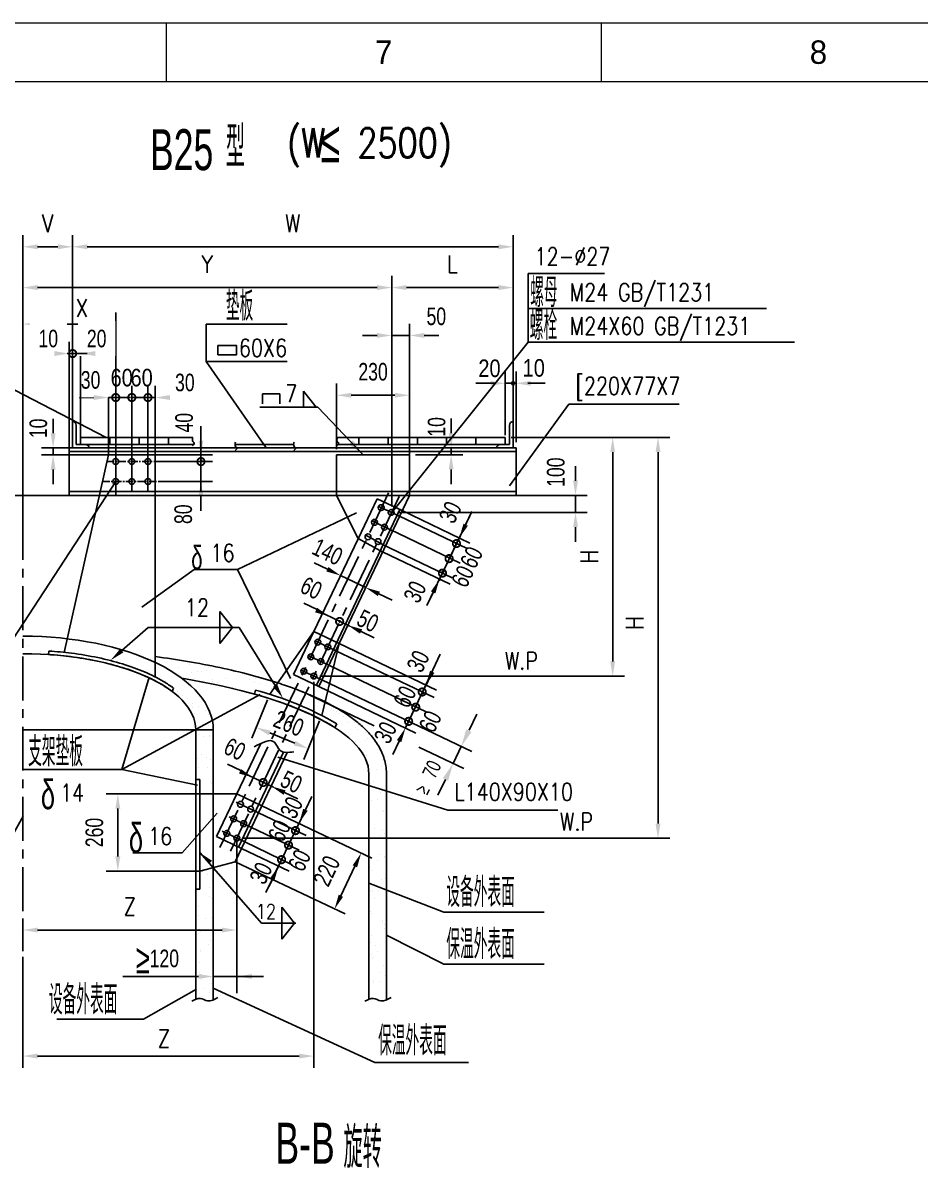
# Model space of a CAD drawing. Extents: x 148 to 221443, y -36682 to 6758.
# Drawn here: x 117597 to 120661, y -18729 to -14815 of the extents above; entities that cross this region are included whole.
import ezdxf
from ezdxf.enums import TextEntityAlignment as Align

# ---------------------------------------------------------------- set-up
doc = ezdxf.new("R2010")
doc.units = 0
doc.header["$LTSCALE"] = 10
doc.header["$MEASUREMENT"] = 0
for name, pattern in [('CENTERX2', [4, 2.5, -0.5, 0.5, -0.5]), ('HIDDENX2', [0.75, 0.5, -0.25]), ('PHANTOM2', [31.75, 15.875, -3.175, 3.175, -3.175, 3.175, -3.175])]:
    doc.linetypes.add(name, pattern=pattern)
for name, color, linetype in [('1', 1, 'Continuous'), ('2', 4, 'Continuous'), ('3', 255, 'Continuous'), ('4', 1, 'CENTERX2'), ('5', 2, 'PHANTOM2'), ('9', 6, 'Continuous'), ('WHITE', 7, 'Continuous')]:
    doc.layers.add(name, color=color, linetype=linetype)
doc.layers.add('2（细实线）', color=3, linetype='Continuous', lineweight=20)
doc.layers.add('图框层', color=7, linetype='Continuous', lineweight=15)
doc.styles.add('HZ', font='ROMS.SHX', dxfattribs={"width": 0.75, "bigfont": 'GBCBIG.SHX'})
doc.styles.get("Standard").update_dxf_attribs({"font": 'wison_e.shx', "width": 0.75, "bigfont": 'wison_c.shx'})
doc.styles.add('XW', font='ROMANS.shx', dxfattribs={"width": 0.85})

# ---------------------------------------------------------------- blocks, each defined once
blk = doc.blocks.new('_DotSmall')
at = {"layer": 'WHITE', "color": 0, "const_width": 0.5}
blk.add_lwpolyline([(-0.0625, 0, 1), (0.0625, 0, 1)], format="xyb", close=True, dxfattribs=at)
blk = doc.blocks.new('1.25A2')
at = {"layer": '图框层', "ltscale": 10}
for p, q in [((14570.48, 9283.89), (15312.98, 9283.89)), ((15015.98, 9283.89), (15015.98, 9273.89)), ((15090.23, 9283.89), (15090.23, 9273.89)), ((14595.48, 9273.89), (15302.98, 9273.89))]:
    blk.add_line(p, q, dxfattribs=at)
at = {"style": 'HZ'}
for s, p in [('7', (15053.11, 9278.89)), ('8', (15127.36, 9278.89))]:
    blk.add_text(s, height=4, dxfattribs=at).set_placement(p, align=Align.MIDDLE)

msp = doc.modelspace()

# ---------------------------------------------------------------- hatches: boundary and pattern name
at = {"layer": '2'}
h = msp.add_hatch(color=256, dxfattribs=at)
h.paths.add_polyline_path([(119271.1151, -16042.0984, 0.414213562), (119266.1151, -16047.0984), (119271.1151, -16047.0984)])
h.paths.add_polyline_path([(119271.1151, -16042.0984), (119271.1151, -16047.0984), (119276.1151, -16047.0984, 0.414213562)])
h.paths.add_polyline_path([(119276.1151, -16047.0984), (119271.1151, -16047.0984), (119271.1151, -16052.0984, 0.414213562)])
h.paths.add_polyline_path([(119271.1151, -16047.0984), (119266.1151, -16047.0984, 0.414213562), (119271.1151, -16052.0984)])

# ---------------------------------------------------------------- linework, layer by layer
for p, q in [((117766.6686, -16177.857), (117766.6686, -16267.857)), ((117766.6686, -16192.857), (117766.6686, -16267.857)), ((117778.6686, -16189.857), (117778.6686, -16255.857)), ((119259.1151, -16189.857), (119259.1151, -16255.857)), ((119271.1151, -16177.857), (119271.1151, -16267.857)), ((117778.6686, -16204.857), (117778.6686, -16255.857)), ((117793.6686, -16231.857), (117793.6686, -16255.857)), ((117793.6686, -16231.857), (118177.3669, -16231.857)), ((117893.6686, -16231.857), (117893.6686, -16255.857)), ((117993.6686, -16231.857), (117993.6686, -16255.857)), ((118093.6686, -16231.857), (118093.6686, -16255.857)), ((119244.1151, -16231.857), (118670.7468, -16231.857)), ((118744.1151, -16231.857), (118744.1151, -16255.857)), ((118844.1151, -16231.857), (118844.1151, -16255.857)), ((118944.1151, -16231.857), (118944.1151, -16255.857)), ((119044.1151, -16231.857), (119044.1151, -16255.857)), ((119144.1151, -16231.857), (119144.1151, -16255.857)), ((119244.1151, -16231.857), (119244.1151, -16255.857)), ((117754.6686, -16267.857), (119281.1151, -16267.857)), ((117778.6686, -16255.857), (118181.0145, -16255.857)), ((118321.7959, -16255.857), (118521.7959, -16255.857)), ((119259.1151, -16255.857), (118674.3945, -16255.857)), ((119281.1151, -16267.857), (119281.1151, -16429.852)), ((117888.8918, -16291.857), (117738.1384, -16966.4461)), ((118048.8918, -16291.857), (117888.8918, -16291.857)), ((118917.5333, -16291.6137), (118668.2307, -16291.6137)), ((118668.2307, -16429.4701), (118668.2307, -16291.6137)), ((118917.5333, -16429.852), (118917.5333, -16291.6137)), ((117754.6686, -16429.852), (117858.0534, -16429.852)), ((118048.8918, -16429.852), (118668.4533, -16429.852)), ((118741.836, -16578.1585), (118668.2307, -16429.4701)), ((118917.5333, -16429.852), (118676.8917, -16936.0198)), ((118917.5333, -16429.852), (119281.1151, -16429.852)), ((118741.836, -16578.1585), (118591.0943, -16895.2301)), ((118742.3957, -16576.9814), (118826.6994, -16624.0125)), ((118439.8113, -17109.56), (118591.0943, -16895.2301)), ((118591.0943, -16895.2301), (118676.8917, -16936.0198)), ((118676.8917, -16936.0198), (118617.7092, -17182.3477)), ((117685.4047, -16961.8644), (117683.9829, -16973.7964)), ((118111.3062, -17088.5949), (118106.8592, -17100.2574)), ((118201.4695, -17775.077), (118187.1249, -17775.077))]:
    msp.add_line(p, q)
for centre in [(117913.8918, -16314.5085), (117968.8918, -16314.5085), (118023.8918, -16314.5085), (117913.8918, -16382.852), (117968.8918, -16382.852), (118023.8918, -16382.852), (118820.637, -16471.8396), (118797.7907, -16522.0552), (118854.9443, -16488.1499), (118832.098, -16538.3656), (118775.5308, -16571.6732), (118809.8381, -16587.9835), (118604.0774, -16931.6092), (118638.3847, -16947.9195), (118580.2435, -16981.6376), (118556.4095, -17031.0999), (118614.5508, -16997.9479), (118590.7168, -17047.4103), (118340.2831, -17485.7022), (118374.5905, -17502.0126), (118316.668, -17535.3744), (118350.9754, -17551.6848), (118293.053, -17585.0466), (118327.3603, -17601.357)]:
    msp.add_circle(centre, 10)
for centre, start, end in [((117766.6686, -16189.857), 0, 90), ((119271.1151, -16189.857), 90, 180), ((117810.6686, -16267.857), 0, 90), ((119227.1151, -16267.857), 90, 180)]:
    msp.add_arc(centre, 12, start, end)
for points, knots in [([(118104.1579, -17098.2335), (118095.2211, -17091.6057), (118085.617, -17085.1533), (118057.3416, -17067.8804), (118037.3383, -17057.4835), (117993.9044, -17038.1933), (117970.4697, -17029.3), (117920.7471, -17013.2338), (117894.4551, -17006.0619), (117839.6607, -16993.613), (117811.1553, -16988.3379), (117752.6302, -16979.8112), (117722.6091, -16976.562), (117689.6708, -16974.1815), (117687.1415, -16974.0061), (117684.6097, -16973.838)], [0.5366244194, 0.5366244194, 0.5366244194, 0.5366244194, 0.6254648757, 0.6254648757, 0.7820797212, 0.7820797212, 0.9386945667, 0.9386945667, 1.0953094122, 1.0953094122, 1.2519242577, 1.2519242577, 1.4085391032, 1.4085391032, 1.4215508443, 1.4215508443, 1.4215508443, 1.4215508443]), ([(118111.3062, -17088.5949), (118100.5657, -17080.6294), (118088.9427, -17072.9446), (118056.9163, -17053.9602), (118035.2971, -17043.1138), (117988.5174, -17023.1548), (117963.3571, -17014.0431), (117910.1253, -16997.7559), (117882.0543, -16990.5808), (117823.7127, -16978.3351), (117793.4428, -16973.2648), (117737.1755, -16966.0788), (117711.4169, -16963.5914), (117685.4047, -16961.8644)], [0.5366244194, 0.5366244194, 0.5366244194, 0.5366244194, 0.639807776, 0.639807776, 0.8021272252, 0.8021272252, 0.9644466744, 0.9644466744, 1.1267661236, 1.1267661236, 1.2890855728, 1.2890855728, 1.4215508443, 1.4215508443, 1.4215508443, 1.4215508443])]:
    msp.add_open_spline(points, degree=3, knots=knots)
at = {"layer": '1'}
for p, q in [((117754.6686, -16267.857), (117754.6686, -16429.852)), ((118048.8918, -16291.857), (118048.8918, -17050.3913)), ((118390.8152, -17095.6973), (118387.3222, -17109.2546)), ((118477.3852, -17099.0066), (118477.3852, -17099.0066)), ((118424.0455, -17106.0289), (118424.0455, -17106.0289)), ((118444.8659, -17103.2879), (118444.8659, -17103.2879)), ((118447.5284, -17107.6752), (118447.5284, -17107.6752)), ((118448.0807, -17107.225), (118448.0807, -17107.225)), ((118454.9012, -17114.4311), (118454.9012, -17114.4311)), ((118649.7587, -17147.6938), (118649.7587, -17147.6938)), ((118651.9252, -17157.5048), (118651.9252, -17157.5048)), ((118657.1315, -17154.4497), (118657.1315, -17154.4497)), ((118659.1586, -17165.0787), (118659.1586, -17165.0787)), ((118668.793, -17168.2508), (118668.793, -17168.2508)), ((118676.2672, -17176.3893), (118676.2672, -17176.3893)), ((118621.936, -17183.5421), (118621.936, -17183.5421)), ((118669.6416, -17211.051), (118662.5354, -17223.1134)), ((118691.931, -17186.3376), (118691.931, -17186.3376)), ((118409.2047, -17277.8183), (118327.205, -17450.2972)), ((118499.6717, -17308.7861), (118322.2518, -17681.9727)), ((118201.4695, -17400.4235), (118187.1249, -17400.4235)), ((118187.4695, -17400.4235), (118187.4695, -17775.077)), ((118201.4695, -17400.4235), (118201.4695, -17775.077)), ((118327.205, -17450.2972), (118201.4695, -17450.2972)), ((118413.0025, -17491.0869), (118327.205, -17450.2972)), ((118201.4695, -17713.6312), (118322.2518, -17681.9727))]:
    msp.add_line(p, q, dxfattribs=at)
for radius in [1080.3295, 1066.3295]:
    msp.add_arc((118121.2795, -18141.8629), radius, 59.4967081, 75.5524303, dxfattribs=at)
at = {"layer": '2'}
for p, q in [((117596.8248, -16500.4553), (117596.8248, -15540.5585)), ((117766.6686, -16157.857), (117766.6686, -15540.5585)), ((119271.1151, -16157.857), (119271.1151, -15540.5585)), ((117716.6686, -15580.5585), (117646.8248, -15580.5585)), ((117816.6686, -15580.5585), (119221.1151, -15580.5585)), ((119583.9356, -15671.6175), (119322.3987, -15671.6175)), ((119322.3987, -15671.6175), (119322.3987, -15906.4549)), ((117596.8248, -16388.3572), (117596.8248, -15804.6098)), ((117913.8918, -16294.5085), (117913.8918, -15804.6098)), ((120136.3232, -15790.8756), (119322.9213, -15790.8756)), ((117646.8248, -15844.6098), (117863.8918, -15844.6098)), ((118499.0814, -15845.1519), (118222.4069, -15845.1519)), ((120232.9155, -15906.4549), (119322.3987, -15906.4549)), ((117704.6686, -15945.3523), (117654.6686, -15945.3523)), ((118222.4069, -15971.9525), (118427.2247, -16267.857)), ((119244.1495, -16223.857), (119244.1495, -16007.0984)), ((119271.1151, -16235.857), (119271.1151, -16007.0984)), ((119271.1151, -16157.857), (119271.1151, -16007.0984)), ((119281.1151, -16247.857), (119281.1151, -16007.0984)), ((117888.8918, -16291.857), (117888.8918, -16055.6166)), ((117913.8918, -16259.857), (117913.8918, -16055.6166)), ((117968.8918, -16259.857), (117968.8918, -16055.6166)), ((118023.8918, -16259.857), (118023.8918, -16055.6166)), ((118023.8918, -16259.857), (118023.8918, -16055.6166)), ((118048.8918, -16291.857), (118048.8918, -16055.6166)), ((118474.9553, -16082.4899), (118414.9242, -16082.4899)), ((118414.9242, -16117.1489), (118414.9242, -16082.4899)), ((118474.9553, -16117.1489), (118474.9553, -16082.4899)), ((119194.1495, -16047.0984), (119144.1495, -16047.0984)), ((119209.1495, -16047.0984), (119159.1495, -16047.0984)), ((119244.1495, -16047.0984), (119271.1151, -16047.0984)), ((119281.1151, -16047.0984), (119271.1151, -16047.0984)), ((119321.1151, -16047.0984), (119371.1151, -16047.0984)), ((119331.1151, -16047.0984), (119381.1151, -16047.0984)), ((117838.8918, -16095.6166), (117788.8918, -16095.6166)), ((117913.8918, -16095.6166), (117963.8918, -16095.6166)), ((117968.8918, -16095.6166), (118023.8918, -16095.6166)), ((118023.8918, -16095.6166), (117973.8918, -16095.6166)), ((118048.8918, -16095.6166), (118023.8918, -16095.6166)), ((118098.8918, -16095.6166), (118148.8918, -16095.6166)), ((119461.6887, -16117.9727), (119259.0773, -16397.4645)), ((119838.5471, -16117.9727), (119461.6887, -16117.9727)), ((117699.9569, -16217.857), (117699.9569, -16167.857)), ((119059.5866, -16217.446), (119059.5866, -16167.446)), ((119264.1151, -16231.857), (119806.1517, -16231.857)), ((117754.6686, -16267.857), (117659.9569, -16267.857)), ((117699.9569, -16291.857), (117699.9569, -16267.857)), ((118937.5955, -16267.446), (119099.5866, -16267.446)), ((119059.5866, -16291.446), (119059.5866, -16267.446)), ((117923.8918, -16291.857), (117659.9569, -16291.857)), ((118937.5955, -16291.446), (119099.5866, -16291.446)), ((119766.1517, -16281.857), (119766.1517, -17551.357)), ((117699.9569, -16341.857), (117699.9569, -16391.857)), ((119059.5866, -16341.446), (119059.5866, -16391.446)), ((117529.5899, -16972.1349), (117913.8918, -16382.852)), ((117754.6686, -16429.852), (117510.3993, -16429.852)), ((118181.4648, -16683.2889), (118003.4563, -16811.6287)), ((118330.3355, -16683.2889), (118181.4648, -16683.2889)), ((118601.864, -16819.6743), (118556.7075, -16798.206)), ((118751.8682, -16895.1775), (118797.0248, -16916.6458)), ((118676.8917, -16936.0198), (119009.6308, -17095.3333)), ((119022.4982, -16972.0164), (118940.2128, -17147.7068)), ((118641.3445, -17010.6861), (118973.9868, -17169.9533)), ((118617.8108, -17060.2912), (119130.4619, -17305.0059)), ((118970.3732, -17084.9637), (118991.9655, -17039.8664)), ((118550.7488, -17100.4034), (118796.5726, -17217.2267)), ((118590.7168, -17067.4103), (118590.7168, -18385.9781)), ((118607.0828, -17082.8565), (118939.5212, -17242.026)), ((118432.2377, -17128.0705), (118378.3217, -17259.8447)), ((118938.9612, -17150.5702), (118914.2273, -17202.2289)), ((118914.2582, -17202.1643), (118935.8506, -17157.0669)), ((118938.9612, -17150.5702), (118917.3688, -17195.6676)), ((119120.9838, -17232.178), (119146.8946, -17178.0612)), ((118610.1355, -17200.8582), (118556.2195, -17332.6324)), ((118903.4433, -17224.7521), (118914.2582, -17202.1643)), ((118439.7453, -17241.7578), (118525.0905, -17276.6771)), ((118881.851, -17269.8495), (118860.2586, -17314.9468)), ((118949.4789, -17290.4374), (119102.3853, -17363.648)), ((119066.3074, -17346.3741), (119095.073, -17286.2949)), ((119048.0922, -17505.1498), (118467.5369, -17324.6906)), ((118340.713, -17370.0172), (118295.5565, -17348.5489)), ((119040.3966, -17400.491), (119014.4858, -17454.6078)), ((118201.4695, -17450.2972), (117881.0521, -17450.2972)), ((118490.7172, -17445.5205), (118535.8737, -17466.9887)), ((118550.5066, -17528.2061), (118572.0989, -17483.1087)), ((118561.8247, -17504.3995), (118583.417, -17459.3022)), ((117921.0521, -17500.2972), (117921.0521, -17663.6312)), ((118140.4188, -17651.3415), (118260.5852, -17515.8903)), ((118401.6844, -17514.8935), (118564.0213, -17592.6195)), ((119423.8687, -17505.1498), (119048.0922, -17505.1498)), ((118378.0693, -17564.5657), (118540.4062, -17642.2917)), ((118526.8915, -17577.8783), (118548.4839, -17532.781)), ((118347.3603, -17601.357), (119806.1517, -17601.357)), ((118481.5476, -17672.5827), (118529.0507, -17573.3687)), ((118529.0507, -17573.3687), (118481.5476, -17672.5827)), ((118343.7201, -17636.8162), (118505.8585, -17714.4471)), ((118354.4542, -17614.2378), (118516.6547, -17691.8985)), ((117972.7799, -17651.3415), (118140.4188, -17651.3415)), ((118481.5476, -17672.5827), (118459.9552, -17717.6801)), ((118470.7514, -17695.1314), (118481.5476, -17672.5827)), ((118201.4695, -17713.6312), (117881.0521, -17713.6312)), ((118459.1086, -17719.7811), (118437.5162, -17764.8785)), ((118470.7513, -17695.1316), (118449.159, -17740.2289)), ((118448.3123, -17742.33), (118426.72, -17787.4273)), ((119035.1631, -17854.1294), (118778.4427, -17754.7648)), ((119376.8293, -17854.1294), (119035.1631, -17854.1294)), ((119035.1631, -18032.1577), (118838.4426, -17932.7931)), ((117596.8248, -18007.2015), (117596.8248, -18385.9781)), ((119376.8293, -18032.1577), (119035.1631, -18032.1577)), ((118008.5547, -18220.3496), (117712.9949, -18220.3496)), ((117646.8248, -18345.9781), (118540.7168, -18345.9781))]:
    msp.add_line(p, q, dxfattribs=at)
at = {"layer": '2', "linetype": 'Continuous'}
for p, q in [((117596.8248, -15824.6098), (117596.8248, -15679.9265)), ((119271.1151, -16157.857), (119271.1151, -15679.9265)), ((117646.8248, -15719.9265), (118806.5395, -15719.9265)), ((118906.5395, -15719.9265), (119221.1151, -15719.9265)), ((118917.5333, -16291.6137), (118917.5333, -15843.4512)), ((118806.5395, -15883.4512), (118756.5395, -15883.4512)), ((118856.5395, -15883.4512), (118917.5333, -15883.4512)), ((118967.5333, -15883.4512), (119017.5333, -15883.4512)), ((117766.6686, -15945.3523), (117716.6686, -15945.3523)), ((117843.6686, -15945.3523), (117893.6686, -15945.3523)), ((118598.4947, -16128.339), (118554.7599, -16073.7246)), ((118554.7599, -16073.7246), (118554.7599, -16128.339)), ((118668.2307, -16271.6137), (118668.2307, -16047.816)), ((118917.5333, -16271.6137), (118917.5333, -16047.816)), ((118718.2307, -16087.816), (118867.5333, -16087.816)), ((118603.8064, -16128.339), (118405.7247, -16128.339)), ((118758.4924, -16291.857), (118603.8064, -16128.339)), ((118204.9455, -16243.5746), (118204.9455, -16193.5746)), ((118204.9455, -16264.5085), (118204.9455, -16214.5085)), ((119264.1151, -16231.857), (119651.3958, -16231.857)), ((118204.9455, -16243.857), (118204.9455, -16314.5085)), ((118048.8918, -16291.857), (118244.9455, -16291.857)), ((118068.8918, -16314.5085), (118244.9455, -16314.5085)), ((118068.8918, -16314.5085), (118244.9455, -16314.5085)), ((118204.9455, -16314.5085), (118204.9455, -16382.852)), ((119611.3958, -16997.4103), (119611.3958, -16281.857)), ((119484.4214, -16379.852), (119484.4214, -16329.852)), ((118062.2398, -16382.852), (118244.9455, -16382.852)), ((118204.9455, -16364.5085), (118204.9455, -16414.5085)), ((118204.9455, -16432.852), (118204.9455, -16482.852)), ((118937.5333, -16429.852), (119524.4214, -16429.852)), ((119484.4214, -16429.852), (119484.4214, -16488.2765)), ((118330.3355, -16683.2889), (118736.0938, -16489.5777)), ((118876.5395, -16488.2765), (119524.4214, -16488.2765)), ((118883.1345, -16500.9203), (119113.9006, -16611.6388)), ((118892.7246, -16482.0349), (119123.5709, -16592.7919)), ((119102.0084, -16545.1936), (119123.6371, -16500.1137)), ((119109.1357, -16530.409), (119130.7645, -16485.3291)), ((118851.2583, -16546.6289), (119090.1088, -16661.2262)), ((119078.1722, -16594.8745), (119099.8009, -16549.7946)), ((119484.4214, -16538.2765), (119484.4214, -16588.2765)), ((119080.3796, -16590.2735), (119056.5434, -16639.9544)), ((119091.1941, -16567.7334), (119080.3796, -16590.2735)), ((118825.0908, -16597.3668), (119062.7458, -16711.3905)), ((118825.4995, -16623.4368), (119055.8162, -16733.9397)), ((119054.0598, -16645.1308), (119075.6886, -16600.0509)), ((118636.9335, -16682.4729), (118591.8297, -16660.8941)), ((119056.5434, -16639.9544), (119032.4311, -16690.2107)), ((119058.7509, -16635.3534), (119037.1221, -16680.4333)), ((118330.3355, -16683.2889), (118510.7948, -17056.1323)), ((118682.0374, -16704.0517), (118767.672, -16745.0214)), ((119034.9147, -16685.0343), (119013.2859, -16730.1142)), ((119032.4311, -16690.2107), (119019.7522, -16716.6367)), ((119010.8024, -16735.2906), (118989.1736, -16780.3705)), ((118812.7759, -16766.6002), (118857.8797, -16788.179)), ((118998.1235, -16761.7166), (118976.4948, -16806.7965)), ((118627.8944, -16836.0011), (118713.5291, -16876.9709)), ((118335.5694, -16881.6027), (118025.1427, -16881.6027)), ((117615.6356, -16943.9951), (117615.6356, -16943.9951)), ((117635.0823, -16915.622), (117635.0823, -16915.622)), ((117644.9617, -16916.1871), (117644.9617, -16916.1871)), ((117655.9026, -16912.881), (117655.9026, -16912.881)), ((117721.162, -16925.4561), (117721.162, -16925.4561)), ((117657.3205, -16964.3681), (117657.3205, -16964.3681)), ((117695.7173, -16956.2474), (117695.7173, -16956.2474)), ((118665.1784, -16960.6577), (119001.4065, -17120.8986)), ((118128.6968, -17019.0714), (118128.6968, -17019.0714)), ((118166.6442, -17007.5137), (118166.6442, -17007.5137)), ((117934.5884, -17367.0037), (118027.5508, -17051.2182)), ((118139.5256, -17056.3428), (118139.5256, -17056.3428)), ((118171.8238, -17035.6685), (118171.8238, -17035.6685)), ((118182.7846, -17056.5749), (118182.7846, -17056.5749)), ((118192.6442, -17032.9274), (118192.6442, -17032.9274)), ((118205.4852, -17031.1747), (118205.4852, -17031.1747)), ((118225.1636, -17028.6462), (118225.1636, -17028.6462)), ((118370.4887, -17057.7935), (118370.4887, -17057.7935)), ((118389.8118, -17055.7301), (118389.8118, -17055.7301)), ((118610.7168, -17047.4103), (119651.3958, -17047.4103)), ((118085.1944, -17063.4957), (118085.1944, -17063.4957)), ((118341.5759, -17092.7428), (118341.5759, -17092.7428)), ((118387.3565, -17068.5395), (118387.3565, -17068.5395)), ((118407.7155, -17071.1933), (118407.7155, -17071.1933)), ((118446.2795, -17091.4073), (118446.2795, -17091.4073)), ((117934.5884, -17367.0037), (118407.7524, -17109.9819)), ((118123.8555, -17101.7639), (118123.8555, -17101.7639)), ((118142.6014, -17114.3592), (118142.6014, -17114.3592)), ((118176.4055, -17155.0535), (118176.4055, -17155.0535)), ((118197.2258, -17152.3125), (118197.2258, -17152.3125)), ((118220.1935, -17163.7908), (118220.1935, -17163.7908)), ((118231.0789, -17177.5013), (118231.0789, -17177.5013)), ((118223.8796, -17210.7655), (118223.8796, -17210.7655)), ((118231.2524, -17217.5214), (118231.2524, -17217.5214)), ((118709.9142, -17205.139), (118709.9142, -17205.139)), ((118729.5172, -17206.9364), (118729.5172, -17206.9364)), ((118191.7744, -17225.2693), (118191.7744, -17225.2693)), ((118213.2853, -17253.7642), (118213.2853, -17253.7642)), ((118233.5986, -17254.5743), (118233.5986, -17254.5743)), ((118234.1056, -17251.0232), (118234.1056, -17251.0232)), ((118731.744, -17222.8194), (118731.744, -17222.8194)), ((118739.1168, -17229.5753), (118739.1168, -17229.5753)), ((118766.382, -17240.8161), (118766.382, -17240.8161)), ((118733.9674, -17272.359), (118733.9674, -17272.359)), ((118766.4868, -17268.0777), (118766.4868, -17268.0777)), ((118773.9162, -17261.4632), (118773.9162, -17261.4632)), ((118207.2117, -17314.6874), (118207.2117, -17314.6874)), ((118224.0795, -17325.4334), (118224.0795, -17325.4334)), ((118761.8223, -17307.1005), (118761.8223, -17307.1005)), ((118768.9017, -17317.8891), (118768.9017, -17317.8891)), ((118813.7292, -17297.9451), (118813.7292, -17297.9451)), ((118821.102, -17304.701), (118821.102, -17304.701)), ((117934.5884, -17367.0037), (117596.8248, -17367.0037)), ((118192.649, -17420.6513), (117934.5884, -17367.0037)), ((118195.834, -17359.6278), (118195.834, -17359.6278)), ((118227.7921, -17359.6419), (118227.7921, -17359.6419)), ((118238.6381, -17408.7202), (118238.6381, -17408.7202)), ((118366.7434, -17386.3441), (118452.378, -17427.3138)), ((118794.1274, -17407.2646), (118794.1274, -17407.2646)), ((118239.5168, -17414.8515), (118239.5168, -17414.8515)), ((118782.8422, -17414.9336), (118782.8422, -17414.9336)), ((118817.6417, -17446.8215), (118817.6417, -17446.8215)), ((118825.5091, -17432.4655), (118825.5091, -17432.4655)), ((118413.0025, -17491.0869), (118788.3332, -17669.5261)), ((118786.9067, -17472.5214), (118786.9067, -17472.5214)), ((118807.7271, -17469.7804), (118807.7271, -17469.7804)), ((117449.8083, -17790.478), (117597.1554, -17526.2675)), ((118826.4326, -17507.4287), (118826.4326, -17507.4287)), ((118828.0289, -17509.5384), (118828.0289, -17509.5384)), ((118779.3818, -17557.0541), (118779.3818, -17557.0541)), ((118781.1457, -17558.1612), (118781.1457, -17558.1612)), ((118798.0135, -17568.9072), (118798.0135, -17568.9072)), ((118327.3603, -17601.357), (118327.3603, -18130.8864)), ((118819.1948, -17593.536), (118819.1948, -17593.536)), ((118823.7866, -17571.2321), (118823.7866, -17571.2321)), ((118826.5676, -17600.2919), (118826.5676, -17600.2919)), ((118830.5486, -17586.6114), (118830.5486, -17586.6114)), ((118327.3603, -17621.357), (118327.3603, -17955.2871)), ((118778.9806, -17626.1809), (118778.9806, -17626.1809)), ((118202.0945, -17651.9348), (118411.7318, -17891.8462)), ((118322.2518, -17681.9727), (118697.5825, -17860.4119)), ((118806.3352, -17677.0956), (118806.3352, -17677.0956)), ((118813.4508, -17658.3253), (118813.4508, -17658.3253)), ((118830.3187, -17669.0713), (118830.3187, -17669.0713)), ((118833.0683, -17663.6843), (118833.0683, -17663.6843)), ((118211.8666, -17715.5701), (118211.8666, -17715.5701)), ((118228.7344, -17726.3161), (118228.7344, -17726.3161)), ((118730.7397, -17697.5081), (118682.9255, -17798.0808)), ((118780.935, -17703.7687), (118780.935, -17703.7687)), ((118781.5004, -17703.2538), (118781.5004, -17703.2538)), ((118788.3078, -17710.5246), (118788.3078, -17710.5246)), ((118823.1072, -17742.4124), (118823.1072, -17742.4124)), ((118835.5881, -17740.7573), (118835.5881, -17740.7573)), ((118203.163, -17772.9269), (118203.163, -17772.9269)), ((118234.8108, -17801.9473), (118234.8108, -17801.9473)), ((118235.6824, -17768.6457), (118235.6824, -17768.6457)), ((118784.0201, -17780.3268), (118784.0201, -17780.3268)), ((118789.8753, -17782.8286), (118789.8753, -17782.8286)), ((118810.6957, -17780.0876), (118810.6957, -17780.0876)), ((118197.2887, -17835.4807), (118197.2887, -17835.4807)), ((118242.1836, -17808.7032), (118242.1836, -17808.7032)), ((118244.1717, -17815.7342), (118244.1717, -17815.7342)), ((118798.7823, -17808.1473), (118798.7823, -17808.1473)), ((118838.1078, -17817.8302), (118838.1078, -17817.8302)), ((117596.8248, -17987.2015), (117596.8248, -17875.2871)), ((118197.198, -17865.3921), (118197.198, -17865.3921)), ((118219.2225, -17874.3787), (118219.2225, -17874.3787)), ((118240.0429, -17871.6376), (118240.0429, -17871.6376)), ((118784.8474, -17852.6451), (118784.8474, -17852.6451)), ((118786.5398, -17857.3997), (118786.5398, -17857.3997)), ((118826.7552, -17881.5393), (118826.7552, -17881.5393)), ((118277.3603, -17915.2871), (117646.8248, -17915.2871)), ((118196.551, -17912.18), (118196.551, -17912.18)), ((118199.8084, -17912.5536), (118199.8084, -17912.5536)), ((118203.9238, -17918.9359), (118203.9238, -17918.9359)), ((118529.0601, -17891.8462), (118411.7318, -17891.8462)), ((118824.6604, -17889.1269), (118824.6604, -17889.1269)), ((118831.0874, -17908.3114), (118831.0874, -17908.3114)), ((118832.0332, -17895.8828), (118832.0332, -17895.8828)), ((118238.7233, -17950.8237), (118238.7233, -17950.8237)), ((118785.8006, -17959.0439), (118785.8006, -17959.0439)), ((118789.0596, -17934.4727), (118789.0596, -17934.4727)), ((118802.6684, -17969.7899), (118802.6684, -17969.7899)), ((118201.0841, -18027.0347), (118201.0841, -18027.0347)), ((118147.1247, -18073.9445), (117938.228, -18073.9445)), ((118197.1247, -18073.9445), (118147.1247, -18073.9445)), ((118200.4634, -18061.0564), (118200.4634, -18061.0564)), ((118204.8479, -18066.6996), (118204.8479, -18066.6996)), ((118238.6511, -18078.9529), (118238.6511, -18078.9529)), ((118247.1247, -18073.9445), (118327.3603, -18073.9445)), ((118327.3603, -18073.9445), (118418.329, -18073.9445)), ((118008.5547, -18220.3496), (118189.901, -18116.7365)), ((118206.1317, -18083.2342), (118206.1317, -18083.2342)), ((118216.5214, -18116.4528), (118216.5214, -18116.4528)), ((118240.2764, -18097.5383), (118240.2764, -18097.5383)), ((118799.1001, -18367.565), (118247.1247, -18113.9445)), ((118233.3893, -18127.1988), (118233.3893, -18127.1988)), ((119118.5685, -18367.565), (118799.1001, -18367.565))]:
    msp.add_line(p, q, dxfattribs=at)
at = {"layer": '2', "color": 7}
for p, q in [((118598.4947, -16128.339), (118554.7599, -16073.7246)), ((118554.7599, -16073.7246), (118554.7599, -16128.339)), ((118598.4947, -16128.339), (118554.7599, -16128.339))]:
    msp.add_line(p, q, dxfattribs=at)
at = {"layer": '2', "color": 1}
for p, q in [((117968.8918, -16259.857), (117968.8918, -16417.852)), ((118023.8918, -16259.857), (118023.8918, -16417.852)), ((117913.8918, -16279.857), (117913.8918, -16429.852))]:
    msp.add_line(p, q, dxfattribs=at)
at = {"layer": '2', "color": 1, "linetype": 'CENTERX2'}
for p, q in [((117883.8297, -16314.5085), (118077.5266, -16314.5085)), ((117868.5567, -16382.852), (118062.2398, -16382.852))]:
    msp.add_line(p, q, dxfattribs=at)
at = {"layer": '2', "color": 7, "linetype": 'Continuous'}
for p, q in [((118312.8982, -16881.6027), (118269.1635, -16826.9883)), ((118269.1635, -16826.9883), (118269.1635, -16881.6027)), ((118312.8982, -16881.6027), (118269.1635, -16936.2171)), ((118269.1635, -16936.2171), (118269.1635, -16881.6027)), ((118481.1672, -17837.2318), (118481.1672, -17891.8462)), ((118524.902, -17891.8462), (118481.1672, -17837.2318)), ((118481.1672, -17946.4606), (118481.1672, -17891.8462)), ((118524.902, -17891.8462), (118481.1672, -17946.4606))]:
    msp.add_line(p, q, dxfattribs=at)
at = {"layer": '2'}
msp.add_lwpolyline([(118262.7902, -15918.2778), (118326.6682, -15918.2778), (118326.6682, -15949.4586), (118262.7902, -15949.4586)], close=True, dxfattribs=at)
at = {"layer": '2', "const_width": 25}
for points in [[(117972.0168, -16095.6166, 1), (117965.7668, -16095.6166, 1)], [(118020.7668, -16095.6166, 1), (118027.0168, -16095.6166, 1)]]:
    msp.add_lwpolyline(points, format="xyb", close=True, dxfattribs=at)
at = {"layer": '2', "linetype": 'Continuous'}
for points in [[(117934.534, -16960.4579), (118025.1427, -16881.6027)], [(118458.1836, -17079.98), (118335.5694, -16881.6027)]]:
    msp.add_lwpolyline(points, dxfattribs=at)
at = {"layer": '2'}
msp.add_circle((119271.1151, -16047.0984), 5, dxfattribs=at)
at = {"layer": '2', "linetype": 'Continuous'}
for centre, start, end in [((118206.2976, -16312.342), 0, 180), ((118206.2976, -16312.342), 180, 0), ((119077.8367, -16594.3358), 0, 180), ((119077.8367, -16594.3358), 180, 0), ((119054.0449, -16643.9232), 0, 180), ((119054.0449, -16643.9232), 180, 0), ((119032.4311, -16690.2107), 0, 180), ((119032.4311, -16690.2107), 180, 0), ((119019.7522, -16716.6367), 0, 180), ((119019.7522, -16716.6367), 180, 0)]:
    msp.add_arc(centre, 2.625, start, end, dxfattribs=at)
at = {"layer": '2', "linetype": 'HIDDENX2'}
for centre, start, end in [((118678.9968, -16860.6861), 0, 180), ((118678.9968, -16860.6861), 180, 0), ((118417.8457, -17411.029), 0, 180), ((118417.8457, -17411.029), 0, 180), ((118417.8457, -17411.029), 180, 0), ((118417.8457, -17411.029), 180, 0)]:
    msp.add_arc(centre, 2.125, start, end, dxfattribs=at)
at = {"layer": '2'}
msp.add_arc((118165.6839, -18062.1332), 1035.9533, 63.238201, 71.3163209, dxfattribs=at)
for centre, start_param, end_param in [((118962.9968, -17104.0582), -1.231937653, 1.909655), ((118962.9968, -17104.0582), 1.909655, 5.051247654), ((118938.9612, -17150.5702), -1.231937653, 1.909655), ((118938.9612, -17150.5702), -1.231937653, 1.909655), ((118938.9612, -17150.5702), 1.909655, 5.051247654), ((118938.9612, -17150.5702), 1.909655, 5.051247654), ((118914.2273, -17202.2289), -1.231937653, 1.909655), ((118914.2273, -17202.2289), 1.909655, 5.051247654), ((118528.0798, -17575.4109), -1.231937653, 1.909655), ((118528.0798, -17575.4109), 0.421766785, 1.735693465), ((118528.0798, -17575.4109), 0.421766785, 1.735693465), ((118528.0798, -17575.4109), -1.057976117, 0.421766785), ((118528.0798, -17575.4109), -1.057976117, 0.421766785), ((118528.6794, -17575.4111), -1.231937653, 1.909655), ((118528.0798, -17575.4109), 1.735693465, 1.909655), ((118528.0798, -17575.4109), 1.735693465, 1.909655), ((118528.0798, -17575.4109), 1.909655, 5.051247654), ((118528.0798, -17575.4109), 1.909655, 3.397543216), ((118528.0798, -17575.4109), 1.909655, 3.397543216), ((118528.6794, -17575.4111), 1.909655, 5.051247654), ((118528.0798, -17575.4109), -1.231937653, -1.057976117), ((118528.0798, -17575.4109), -1.231937653, -1.057976117), ((118528.0798, -17575.4109), 3.397543216, 5.051247654), ((118528.0798, -17575.4109), 3.397543216, 5.051247654), ((118503.9661, -17625.2384), -1.231937653, 1.909655), ((118504.3283, -17625.0178), -1.231937653, 1.909655), ((118504.3283, -17625.0178), 0.421766785, 1.735693465), ((118504.3283, -17625.0178), 0.421766785, 1.735693465), ((118504.3283, -17625.0178), -1.057976117, 0.421766785), ((118504.3283, -17625.0178), -1.057976117, 0.421766785), ((118504.3283, -17625.0178), 1.735693465, 1.909655), ((118504.3283, -17625.0178), 1.735693465, 1.909655), ((118503.9661, -17625.2384), 1.909655, 5.051247654), ((118504.3283, -17625.0178), 1.909655, 5.051247654), ((118504.3283, -17625.0178), 1.909655, 3.397543216), ((118504.3283, -17625.0178), 1.909655, 3.397543216), ((118504.3283, -17625.0178), -1.231937653, -1.057976117), ((118504.3283, -17625.0178), -1.231937653, -1.057976117), ((118504.3283, -17625.0178), 3.397543216, 5.051247654), ((118504.3283, -17625.0178), 3.397543216, 5.051247654), ((118480.5768, -17674.6246), -1.231937653, 1.909655), ((118480.5768, -17674.6246), -1.231937653, 1.909655), ((118480.5768, -17674.6246), 0.421766785, 1.735693465), ((118480.5768, -17674.6246), 0.421766785, 1.735693465), ((118480.5768, -17674.6246), -1.231937653, 1.909655), ((118480.5768, -17674.6246), -1.057976117, 0.421766785), ((118480.5768, -17674.6246), -1.057976117, 0.421766785), ((118480.5768, -17674.6246), 1.735693465, 1.909655), ((118480.5768, -17674.6246), 1.735693465, 1.909655), ((118480.5768, -17674.6246), 1.909655, 5.051247654), ((118480.5768, -17674.6246), 1.909655, 5.051247654), ((118480.5768, -17674.6246), 1.909655, 5.051247654), ((118480.5768, -17674.6246), 1.909655, 3.397543216), ((118480.5768, -17674.6246), 1.909655, 3.397543216), ((118480.5768, -17674.6246), -1.231937653, -1.057976117), ((118480.5768, -17674.6246), -1.231937653, -1.057976117), ((118480.5768, -17674.6246), 3.397543216, 5.051247654), ((118480.5768, -17674.6246), 3.397543216, 5.051247654)]:
    msp.add_ellipse(centre, major_axis=(-2.2097, 2.2097), ratio=1, start_param=start_param, end_param=end_param, dxfattribs=at)
for points in [[(117646.8248, -15572.2252), (117646.8248, -15588.8919), (117596.8248, -15580.5585)], [(117716.6686, -15572.2252), (117716.6686, -15588.8919), (117766.6686, -15580.5585)], [(117816.6686, -15572.2252), (117816.6686, -15588.8919), (117766.6686, -15580.5585)], [(119221.1151, -15572.2252), (119221.1151, -15588.8919), (119271.1151, -15580.5585)], [(117646.8248, -15836.2764), (117646.8248, -15852.9431), (117596.8248, -15844.6098)], [(117863.8918, -15836.2764), (117863.8918, -15852.9431), (117913.8918, -15844.6098)], [(119194.1495, -16038.765), (119194.1495, -16055.4317), (119244.1495, -16047.0984)], [(119331.1151, -16038.765), (119331.1151, -16055.4317), (119281.1151, -16047.0984)], [(117691.6236, -16217.857), (117708.2902, -16217.857), (117699.9569, -16267.857)], [(119051.2533, -16217.446), (119067.92, -16217.446), (119059.5866, -16267.446)], [(119757.8184, -16281.857), (119774.485, -16281.857), (119766.1517, -16231.857)], [(117691.6236, -16341.857), (117708.2902, -16341.857), (117699.9569, -16291.857)], [(119051.2533, -16341.446), (119067.92, -16341.446), (119059.5866, -16291.446)], [(118601.9151, -16814.4698), (118594.759, -16829.522), (118643.4936, -16843.4642)], [(118755.4463, -16887.6514), (118748.2902, -16902.7036), (118706.7117, -16873.7093)], [(118987.629, -17029.3633), (119002.6615, -17036.5608), (118973.5529, -17078.0594)], [(118442.901, -17234.0451), (118436.5896, -17249.4705), (118393.469, -17222.8236)], [(118874.3347, -17266.2507), (118889.3672, -17273.4482), (118903.4433, -17224.7521)], [(119111.1184, -17229.6411), (119129.1573, -17238.278), (119094.227, -17288.0764)], [(118528.2462, -17268.9644), (118521.9348, -17284.3899), (118571.3668, -17295.6113)], [(118342.0914, -17365.4478), (118334.9353, -17380.5), (118383.6699, -17394.4421)], [(119031.3771, -17396.1725), (119049.4161, -17404.8094), (119066.3074, -17346.3741)], [(117912.7188, -17500.2972), (117929.3854, -17500.2972), (117921.0521, -17450.2972)], [(118494.2952, -17437.9944), (118487.1391, -17453.0465), (118445.5606, -17424.0522)], [(118554.3085, -17500.8008), (118569.3409, -17507.9982), (118540.2324, -17549.4968)], [(119757.8184, -17551.357), (119774.485, -17551.357), (119766.1517, -17601.357)], [(117912.7188, -17663.6312), (117929.3854, -17663.6312), (117921.0521, -17713.6312)], [(118440.7961, -17738.7313), (118455.8285, -17745.9287), (118469.9047, -17697.2326)], [(117646.8248, -18337.6448), (117646.8248, -18354.3115), (117596.8248, -18345.9781)], [(118540.7168, -18337.6448), (118540.7168, -18354.3115), (118590.7168, -18345.9781)]]:
    msp.add_solid(points, dxfattribs=at)
at = {"layer": '2', "linetype": 'Continuous'}
for points in [[(117646.8248, -15711.5932), (117646.8248, -15728.2599), (117596.8248, -15719.9265)], [(118806.5395, -15711.5932), (118806.5395, -15728.2599), (118856.5395, -15719.9265)], [(118906.5395, -15711.5932), (118906.5395, -15728.2599), (118856.5395, -15719.9265)], [(119221.1151, -15711.5932), (119221.1151, -15728.2599), (119271.1151, -15719.9265)], [(118806.5395, -15875.1179), (118806.5395, -15891.7845), (118856.5395, -15883.4512)], [(118718.2307, -16079.4827), (118718.2307, -16096.1493), (118668.2307, -16087.816)], [(118867.5333, -16079.4827), (118867.5333, -16096.1493), (118917.5333, -16087.816)], [(119603.0625, -16281.857), (119619.7291, -16281.857), (119611.3958, -16231.857)], [(118196.6122, -16243.5746), (118213.2789, -16243.5746), (118204.9455, -16293.5746)], [(118724.524, -16241.3977), (118709.9949, -16255.142), (118758.4924, -16291.857)], [(118196.6122, -16432.852), (118213.2789, -16432.852), (118204.9455, -16382.852)], [(119476.0881, -16379.852), (119492.7547, -16379.852), (119484.4214, -16429.852)], [(119476.0881, -16538.2765), (119492.7547, -16538.2765), (119484.4214, -16488.2765)], [(119101.6224, -16526.8042), (119116.649, -16534.0138), (119087.507, -16575.4889)], [(118640.53, -16674.9556), (118633.3371, -16689.9902), (118682.0374, -16704.0517)], [(118816.3723, -16759.0829), (118809.1794, -16774.1175), (118767.672, -16745.0214)], [(118990.6102, -16758.1118), (119005.6368, -16765.3214), (119019.7522, -16716.6367)], [(117940.0047, -16966.7441), (117896.8171, -16993.2823), (117929.0633, -16954.1718)], [(119603.0625, -16997.4103), (119619.7291, -16997.4103), (119611.3958, -17047.4103)], [(118465.2722, -17075.5986), (118484.4718, -17122.5115), (118451.0951, -17084.3614)], [(118232.1159, -17690.2326), (118242.914, -17678.4258), (118202.0945, -17651.9348)], [(118723.2136, -17693.93), (118738.2658, -17701.0861), (118752.2079, -17652.3515)], [(118675.3994, -17794.5027), (118690.4516, -17801.6588), (118661.4573, -17843.2373)], [(117646.8248, -17906.9537), (117646.8248, -17923.6204), (117596.8248, -17915.2871)], [(118277.3603, -17906.9537), (118277.3603, -17923.6204), (118327.3603, -17915.2871)], [(118197.1247, -18065.6112), (118197.1247, -18082.2779), (118247.1247, -18073.9445)], [(118379.847, -18065.6112), (118379.847, -18082.2779), (118329.847, -18073.9445)]]:
    msp.add_solid(points, dxfattribs=at)
at = {"layer": '3', "ltscale": 6}
for p, q in [((117754.6686, -16279.857), (119281.1151, -16279.857)), ((117754.6686, -16416.4278), (119281.1151, -16416.4278)), ((117858.0534, -16429.852), (118048.8918, -16429.852)), ((118668.4533, -16429.852), (118917.5333, -16429.852)), ((118741.836, -16578.1585), (118806.9272, -16441.2452)), ((118806.9272, -16441.2452), (118892.7246, -16482.0349)), ((118599.4469, -17079.0403), (118884.4721, -16478.1115)), ((118521.3976, -17041.8308), (118591.0943, -16895.2301)), ((118676.8917, -16936.0198), (118607.0828, -17082.8565)), ((118521.3976, -17041.8308), (118607.0828, -17082.8565)), ((118486.861, -17307.784), (118332.8825, -17631.6638)), ((118327.205, -17450.2972), (118257.9226, -17596.0265)), ((118343.7201, -17636.8162), (118257.9226, -17596.0265))]:
    msp.add_line(p, q, dxfattribs=at)
at = {"layer": '4', "ltscale": 6}
for p, q in [((118846.1531, -16421.6506), (118269.9284, -17633.6871)), ((118882.2743, -16434.1457), (118306.0495, -17646.1822)), ((118883.1345, -16500.9203), (118815.3997, -16468.7179)), ((117596.8248, -16500.4553), (117596.8248, -17987.2015)), ((118859.5195, -16550.5925), (118791.7846, -16518.3901)), ((118832.3351, -16600.8425), (118766.3785, -16565.1393)), ((118597.4436, -16928.4553), (118665.1784, -16960.6577)), ((118573.6097, -16978.4837), (118641.3445, -17010.6861)), ((118549.7757, -17027.9461), (118617.8108, -17060.2912)), ((118401.6844, -17514.8935), (118324.9183, -17478.3975)), ((118378.0693, -17564.5657), (118301.3032, -17528.0697)), ((118354.4542, -17614.2379), (118277.6881, -17577.7419))]:
    msp.add_line(p, q, dxfattribs=at)
at = {"layer": '5', "ltscale": 5}
for p, q in [((118231.0204, -17019.5622), (118231.0204, -17019.5622)), ((118279.4948, -17021.4934), (118279.4948, -17021.4934)), ((118245.923, -17058.0198), (118245.923, -17058.0198)), ((118287.4882, -17055.2394), (118287.4882, -17055.2394)), ((118245.2981, -17067.6566), (118245.2981, -17067.6566)), ((118252.6709, -17074.4125), (118252.6709, -17074.4125)), ((118262.7908, -17068.7658), (118262.7908, -17068.7658)), ((118159.4693, -17125.1052), (118159.4693, -17125.1052)), ((118174.6111, -17141.8241), (118174.6111, -17141.8241)), ((118184.0667, -17174.2836), (118184.0667, -17174.2836)), ((118803.3666, -17366.7884), (118803.3666, -17366.7884)), ((118822.9894, -17355.3925), (118822.9894, -17355.3925)), ((118201.7712, -17980.2422), (118201.7712, -17980.2422)), ((118202.3282, -17989.6266), (118202.3282, -17989.6266)), ((118229.5032, -17965.5562), (118229.5032, -17965.5562)), ((118818.1057, -18059.208), (118818.1057, -18059.208)), ((118834.9735, -18069.954), (118834.9735, -18069.954))]:
    msp.add_line(p, q, dxfattribs=at)
at = {"layer": '5', "color": 3, "linetype": 'ByBlock', "ltscale": 5}
for p, q in [((118247.1247, -17231.3324), (117596.8248, -17231.3324)), ((118187.1249, -17231.3604), (118187.1249, -18151.6393)), ((118247.1247, -17231.3324), (118247.1247, -18153.9769)), ((118192.9926, -17327.754), (118192.9926, -17327.754)), ((118236.1183, -17331.6472), (118236.1183, -17331.6472)), ((118778.4427, -17381.1388), (118778.4427, -18151.6394)), ((118838.4426, -17381.1431), (118838.4426, -18153.9769)), ((118786.4006, -17999.3596), (118786.4006, -17999.3596)), ((118809.3038, -17987.4029), (118809.3038, -17987.4029)), ((118791.5793, -18011.5456), (118791.5793, -18011.5456)), ((118793.7734, -18006.1155), (118793.7734, -18006.1155)), ((118828.5728, -18038.0034), (118828.5728, -18038.0034)), ((118792.844, -18093.1359), (118792.844, -18093.1359)), ((118794.099, -18088.6186), (118794.099, -18088.6186)), ((118813.6643, -18090.3948), (118813.6643, -18090.3948))]:
    msp.add_line(p, q, dxfattribs=at)
for centre, major_axis, ratio, start_param, end_param in [((117596.8248, -17231.3324), (650.2999, 0), 0.492418239, 6.283185307, 7.853981634), ((117596.8248, -17231.3324), (590.3001, -0.028), 0.441120145, 0.000107633, 1.570817271), ((117550.559, -17381.1388), (1227.8837, 0), 0.302766135, -6.283185307, -5.212699371)]:
    msp.add_ellipse(centre, major_axis=major_axis, ratio=ratio, start_param=start_param, end_param=end_param, dxfattribs=at)
for points, knots in [([(118497.5445, -17080.773), (118487.7797, -17077.3675), (118477.8391, -17074.0206), (118437.5111, -17060.9083), (118405.7643, -17051.6118), (118339.4909, -17034.1237), (118304.9646, -17025.9325), (118233.4594, -17010.7132), (118196.4808, -17003.6852), (118122.8, -16991.2483), (118086.2238, -16985.7659), (118048.8918, -16980.8409)], [3.856517065, 3.856517065, 3.856517065, 3.856517065, 3.8913694726, 3.8913694726, 3.9955128674, 3.9955128674, 4.0996562623, 4.0996562623, 4.2037996571, 4.2037996571, 4.3014657702, 4.3014657702, 4.3014657702, 4.3014657702]), ([(118838.4426, -17381.1431), (118838.4427, -17380.3561), (118838.4373, -17379.5691), (118838.316, -17370.6862), (118837.6331, -17362.5993), (118835.1609, -17346.6013), (118833.3724, -17338.6913), (118828.7774, -17323.1666), (118825.972, -17315.5519), (118819.4504, -17300.6798), (118815.735, -17293.4218), (118807.4921, -17279.2745), (118802.9647, -17272.3847), (118793.1741, -17258.9544), (118787.9108, -17252.4134), (118776.7009, -17239.6474), (118770.7541, -17233.4222), (118754.3837, -17217.5384), (118743.4437, -17208.1022), (118719.9624, -17189.8325), (118707.4198, -17180.9989), (118680.7758, -17163.8519), (118666.6737, -17155.5389), (118638.3533, -17140.1509), (118624.272, -17133.0335), (118609.5824, -17126.1025)], [3.1415850893, 3.1415850893, 3.1415850893, 3.1415850893, 3.145727778, 3.145727778, 3.1883469727, 3.1883469727, 3.2309661674, 3.2309661674, 3.2735853621, 3.2735853621, 3.3162045568, 3.3162045568, 3.3588237515, 3.3588237515, 3.4014429462, 3.4014429462, 3.4440621409, 3.4440621409, 3.5126949283, 3.5126949283, 3.5813277156, 3.5813277156, 3.649960503, 3.649960503, 3.7120996909, 3.7120996909, 3.7120996909, 3.7120996909])]:
    msp.add_open_spline(points, degree=3, knots=knots, dxfattribs=at)
at = {"layer": '9'}
for p, q in [((118207.3676, -18143.7725), (118207.3676, -18143.7725)), ((118790.313, -18148.236), (118790.313, -18148.236))]:
    msp.add_line(p, q, dxfattribs=at)
for points in [[(118177.3669, -16231.857), (118177.3976, -16246.2019), (118182.1416, -16252.2607), (118176.0799, -16260.1634)], [(118670.7468, -16231.857), (118670.7776, -16246.2019), (118675.5216, -16252.2607), (118669.4598, -16260.1634)], [(118322.8782, -16248.217), (118322.909, -16262.562), (118327.653, -16268.6207), (118321.5912, -16276.5234)], [(118523.2166, -16248.1121), (118523.2474, -16262.457), (118527.9913, -16268.5158), (118521.9296, -16276.4185)], [(118387.2225, -17289.7438), (118455.9192, -17273.8088), (118474.4776, -17301.1445), (118522.3386, -17306.0259)], [(118173.7254, -18158.3592), (118202.4854, -18148.9033), (118228.2181, -18157.2245), (118263.0328, -18145.4992)], [(118765.0433, -18158.3592), (118793.8033, -18148.9033), (118819.536, -18157.2245), (118854.3507, -18145.4992)]]:
    msp.add_spline(points, degree=3, dxfattribs=at)

# ---------------------------------------------------------------- block references
at = {"layer": '9', "xscale": 50, "yscale": 50, "zscale": 50}
msp.add_blockref('_DotSmall', (118023.8918, -16095.6166), dxfattribs=at)
at = {"layer": '9'}
for p, xscale, yscale, zscale, rotation in [((118204.9455, -16314.5085), 49.99999999999999, 49.99999999999999, 49.99999999999999, 244.4151718534806), ((119077.7998, -16594.6163), 49.99999999999999, 49.99999999999999, 49.99999999999999, 244.4151718534806), ((119052.6928, -16646.0897), 49.99999999999999, 49.99999999999999, 49.99999999999999, 244.4151718534806), ((119029.8742, -16695.5397), 49.99999999999999, 49.99999999999999, 49.99999999999999, 244.4151718534806), ((118678.6345, -16860.9067), 49.99999999999853, 50, 50, 64.41517185340498), ((118960.8181, -17101.7839), 49.99999999999999, 49.99999999999999, 49.99999999999999, 244.4151718534806), ((118938.5428, -17153.5981), 49.99999999999999, 49.99999999999999, 49.99999999999999, 244.4151718534806), ((118914.2582, -17202.1643), 50, 50, 50, 244.4151718534811), ((118417.4835, -17411.2496), 49.99999999999853, 50, 50, 64.41517185340498), ((118527.8405, -17575.5479), 49.99999999999999, 49.99999999999999, 49.99999999999999, 244.4151718534806), ((118504.089, -17625.1548), 49.99999999999999, 49.99999999999999, 49.99999999999999, 244.4151718534806), ((118480.3375, -17674.7616), 49.99999999999999, 49.99999999999999, 49.99999999999999, 244.4151718534806)]:
    msp.add_blockref('_DotSmall', p, dxfattribs=dict(at, xscale=xscale, yscale=yscale, zscale=zscale, rotation=rotation))

# ---------------------------------------------------------------- texts
at = {"layer": '2', "linetype": 'Continuous'}
for s, height, style, width, p in [('B25', 140, 'HZ', 0.65, (118247.2049, -15248.6741)), ('(W  2500)', 100, 'XW', 0.8, (119061.8551, -15225.1507)), ('7', 60, 'XW', 0.8, (118534.05, -16081.6773)), ('12', 60, 'XW', 0.8, (118232.6908, -16813.0707)), ('12', 50, 'XW', 0.8, (118461.0431, -17851.7775)), ('B-B', 140, 'HZ', 0.65, (118661.995, -18643.6446))]:
    msp.add_text(s, height=height, dxfattribs=dict(at, style=style, width=width)).set_placement(p, align=Align.MIDDLE_RIGHT)
for s, height, style, width, p in [('型', 140, 'HZ', 0.65, (118289.8017, -15309.3256)), ('≤', 140, 'HZ', 0.65, (118613.2088, -15291.7765)), ('12-%%c27', 60, 'XW', 0.8, (119344.5023, -15643.3636)), ('螺母', 100, 'HZ', 0.65, (119329.625, -15786.7625)), ('M24 GB/T1231', 60, 'XW', 0.8, (119464.7521, -15765.8803)), ('螺栓', 100, 'HZ', 0.65, (119328.2061, -15899.4156)), ('M24X60 GB/T1231', 60, 'XW', 0.8, (119464.7223, -15881.3563)), ('[220X77X7', 60, 'XW', 0.8, (119484.3543, -16085.8519)), ('δ', 80, 'HZ', 0.65, (118171.807, -16682.6841)), ('16', 60, 'XW', 0.8, (118237.3658, -16656.5962)), ('W.P', 60, 'XW', 0.8, (119242.9155, -17025.4224)), ('支架垫板', 100, 'HZ', 0.65, (117614.7633, -17356.0138)), ('δ', 100, 'HZ', 0.65, (117658.1382, -17502.2966)), ('L140X90X10', 60, 'XW', 0.8, (119070.7578, -17473.0291)), ('14', 60, 'XW', 0.8, (117723.697, -17476.2087)), ('W.P', 60, 'XW', 0.8, (119431.2216, -17574.9127)), ('δ', 100, 'HZ', 0.65, (117958.8237, -17650.7367)), ('16', 60, 'XW', 0.8, (118024.3825, -17624.6488)), ('设备外表面', 100, 'HZ', 0.65, (119043.0812, -17836.322)), ('保温外表面', 100, 'HZ', 0.65, (119043.0812, -18014.3503)), ('≥', 100, 'HZ', 0.65, (117982.4998, -18063.6964)), ('设备外表面', 100, 'HZ', 0.65, (117685.5881, -18203.6452)), ('保温外表面', 100, 'HZ', 0.65, (118810.2562, -18343.7996)), ('旋转', 140, 'HZ', 0.65, (118691.7338, -18728.5557))]:
    msp.add_text(s, height=height, dxfattribs=dict(at, style=style, width=width)).set_placement(p)
at = {"layer": '2'}
for s, height, style, width, p in [('垫板', 100, 'HZ', 0.65, (118289.979, -15833.4857)), ('60X6', 60, 'XW', 0.8, (118334.7313, -15956.0056))]:
    msp.add_text(s, height=height, dxfattribs=dict(at, style=style, width=width)).set_placement(p)
at = {"layer": '2', "linetype": 'Continuous', "width": 0.85}
for s, p in [('20', (119152.5725, -16025.6788)), ('10', (119303.802, -16024.3222)), ('60', (117964.4071, -16057.5539))]:
    msp.add_text(s, height=60, dxfattribs=at).set_placement(p)
at = {"layer": '2', "width": 0.75}
for s, height, rotation, p in [('40', 60, 90, (118177.2456, -16215.1715)), ('80', 60, 90, (118174.2517, -16527.7896)), ('30', 60, 64.368919, (119068.9825, -16530.6906)), ('60', 60, 64.368919, (119141.5443, -16684.9928)), ('60', 60, 334.5727146, (118538.9621, -16759.1734)), ('60', 60, 64.368919, (119111.3332, -16749.9532)), ('30', 60, 64.368919, (118948.4579, -16802.6287)), ('50', 60, 334.5727146, (118732.0689, -16871.3353)), ('30', 60, 64.4151719, (118959.1716, -17039.9684)), ('60', 60, 64.4151719, (118913.9754, -17161.1566)), ('60', 60, 64.4151719, (119000.6085, -17245.6988)), ('60', 60, 334.5727146, (118277.8111, -17309.5163)), ('50', 60, 334.5727146, (118470.9179, -17421.6782)), ('70', 50, 64.4152, (119003.8272, -17401.9253)), ('30', 60, 64.4151719, (118526.7337, -17539.8455)), ('60', 60, 64.4151719, (118484.956, -17619.2938)), ('60', 60, 64.4151719, (118554.0476, -17720.3804)), ('30', 60, 64.4151719, (118422.3943, -17763.8466))]:
    msp.add_text(s, height=height, rotation=rotation, dxfattribs=at).set_placement(p)
at = {"layer": '2', "linetype": 'Continuous', "style": 'HZ', "width": 0.65}
msp.add_text('≥', height=50, rotation=64, dxfattribs=at).set_placement((118977.7245, -17456.443))
at = {"layer": '2', "width": 0.75}
msp.add_text('120', height=60, dxfattribs=at).set_placement((118029.7554, -18042.1395))
at = {"layer": '2', "char_height": 60, "attachment_point": 5, "style": 'XW'}
for s, insert in [('\\A1;V', (117681.7467, -15500.5585)), ('\\A1;W', (118518.8918, -15500.5585)), ('\\A1;X', (117798.7955, -15789.7551)), ('\\A1;\\PZ', (118078.5539, -18236.5512))]:
    msp.add_mtext(s, dxfattribs=dict(at, insert=insert))
at = {"layer": '2', "linetype": 'Continuous', "char_height": 60, "attachment_point": 5, "style": 'XW'}
for s, insert in [('\\A1;Y', (118226.6821, -15639.9265)), ('\\A1;L', (119063.8273, -15639.9265)), ('\\A1;Z', (117962.0925, -17835.2871))]:
    msp.add_mtext(s, dxfattribs=dict(at, insert=insert))
at = {"layer": '2', "char_height": 60, "attachment_point": 5}
for s, insert, rotation in [('\\A1;10', (117649.6947, -16200.9291), 90), ('\\A1;10', (119010.0911, -16195.9615), 90), ('\\A1;260', (118504.7621, -17209.4677), 337.7478495), ('\\A1;30', (118835.2942, -17240.532), 64.4151719), ('\\A1;260', (117841.0521, -17581.9642), 90)]:
    msp.add_mtext(s, dxfattribs=dict(at, insert=insert, rotation=rotation))
at = {"layer": '2', "linetype": 'Continuous', "char_height": 60, "attachment_point": 5}
for s, insert, rotation in [('\\A1;100', (119417.2095, -16350.6177), 90), ('\\A1;140', (118637.2971, -16623.1252), 334.4324058), ('\\A1;220', (118634.5821, -17713.4452), 64.5727146)]:
    msp.add_mtext(s, dxfattribs=dict(at, insert=insert, rotation=rotation))
at = {"layer": '2', "linetype": 'Continuous', "insert": (119531.3958, -16639.6336), "char_height": 60, "attachment_point": 5, "rotation": 90, "style": 'XW'}
msp.add_mtext('\\A1;H', dxfattribs=at)
at = {"layer": '2', "insert": (119686.1517, -16865.9045), "char_height": 60, "attachment_point": 5, "rotation": 90, "style": 'XW'}
msp.add_mtext('\\A1;H', dxfattribs=at)

# ---------------------------------------------------------------- next in the draw order: texts
at = {"layer": '2', "linetype": 'Continuous', "char_height": 60, "attachment_point": 5, "bg_fill": 2}
for s, insert in [('\\A1;50', (119008.9325, -15818.4921)), ('\\A1;230', (118792.882, -16007.816)), ('\\A1;30', (117828.027, -16035.7968)), ('\\A1;30', (118150.0079, -16044.5028))]:
    msp.add_mtext(s, dxfattribs=dict(at, insert=insert))

# ---------------------------------------------------------------- next in the draw order: linework, layer by layer
at = {"layer": '2', "linetype": 'Continuous'}
for p, q in [((118856.5395, -16468.2765), (118856.5395, -15679.9265)), ((118856.5395, -16468.2765), (118856.5395, -15679.9265)), ((118856.5395, -16468.2765), (118856.5395, -15843.4512)), ((117766.6686, -16172.857), (117766.6686, -15905.3523)), ((117793.6686, -16231.857), (117793.6686, -15905.3523)), ((118856.5395, -16488.2765), (119322.3987, -15906.4549)), ((117479.3898, -16024.0069), (117881.1714, -16231.857))]:
    msp.add_line(p, q, dxfattribs=at)
at = {"layer": '2'}
for p, q in [((118222.4069, -15845.1519), (118222.4069, -15971.9525)), ((117754.6686, -16267.857), (117754.6686, -15905.3523)), ((118499.0814, -15971.9525), (118222.4069, -15971.9525)), ((117888.8918, -16095.6166), (117913.8918, -16095.6166))]:
    msp.add_line(p, q, dxfattribs=at)
at = {"layer": '2', "linetype": 'Continuous'}
msp.add_solid([(118967.5333, -15875.1179), (118967.5333, -15891.7845), (118917.5333, -15883.4512)], dxfattribs=at)
at = {"layer": '2'}
for points in [[(117838.8918, -16087.2833), (117838.8918, -16103.95), (117888.8918, -16095.6166)], [(118098.8918, -16087.2833), (118098.8918, -16103.95), (118048.8918, -16095.6166)]]:
    msp.add_solid(points, dxfattribs=at)

# ---------------------------------------------------------------- next in the draw order: block references
at = {"layer": '9', "xscale": 50, "yscale": 50, "zscale": 50, "rotation": 180}
msp.add_blockref('_DotSmall', (117913.8918, -16095.6166), dxfattribs=at)

# ---------------------------------------------------------------- next in the draw order: texts
at = {"layer": '2', "linetype": 'Continuous', "width": 0.85}
msp.add_text('60', height=60, dxfattribs=at).set_placement((117896.2428, -16057.6351))

# ---------------------------------------------------------------- next in the draw order: texts
at = {"layer": '2', "linetype": 'Continuous', "insert": (117848.7128, -15894.3949), "char_height": 60, "attachment_point": 5, "bg_fill": 2}
msp.add_mtext('\\A1;20', dxfattribs=at)

# ---------------------------------------------------------------- next in the draw order: linework, layer by layer
at = {"layer": '2'}
for p, q in [((117766.6686, -16247.852), (117766.6686, -15540.5585)), ((117766.6686, -16172.857), (117766.6686, -15905.3523)), ((117766.6686, -15945.3523), (117816.6686, -15945.3523))]:
    msp.add_line(p, q, dxfattribs=at)
at = {"layer": '2', "linetype": 'Continuous'}
msp.add_line((117793.6686, -15945.3523), (117766.6686, -15945.3523), dxfattribs=at)
msp.add_solid([(117843.6686, -15937.019), (117843.6686, -15953.6856), (117793.6686, -15945.3523)], dxfattribs=at)

# ---------------------------------------------------------------- next in the draw order: block references
at = {"layer": '9', "linetype": 'Continuous', "xscale": 50, "yscale": 50, "zscale": 50}
msp.add_blockref('_DotSmall', (117766.6686, -15945.3523), dxfattribs=at)

# ---------------------------------------------------------------- next in the draw order: texts
at = {"layer": '2', "linetype": 'Continuous', "insert": (117683.4764, -15894.3949), "char_height": 60, "attachment_point": 5, "bg_fill": 2}
msp.add_mtext('\\A1;10', dxfattribs=at)

# ---------------------------------------------------------------- next in the draw order: linework, layer by layer
at = {"layer": '2'}
msp.add_line((117754.6686, -15945.3523), (117766.6686, -15945.3523), dxfattribs=at)
msp.add_solid([(117704.6686, -15937.019), (117704.6686, -15953.6856), (117754.6686, -15945.3523)], dxfattribs=at)

# ---------------------------------------------------------------- next in the draw order: block references
at = {"layer": '2（细实线）', "xscale": 20, "yscale": 20, "zscale": 20}
msp.add_blockref('1.25A2', (-182233.0803, -200493.2064), dxfattribs=at)
at = {"layer": '9', "xscale": 50, "yscale": 50, "zscale": 50, "rotation": 180}
msp.add_blockref('_DotSmall', (117766.6686, -15945.3523), dxfattribs=at)

doc.saveas('drawing.dxf')
